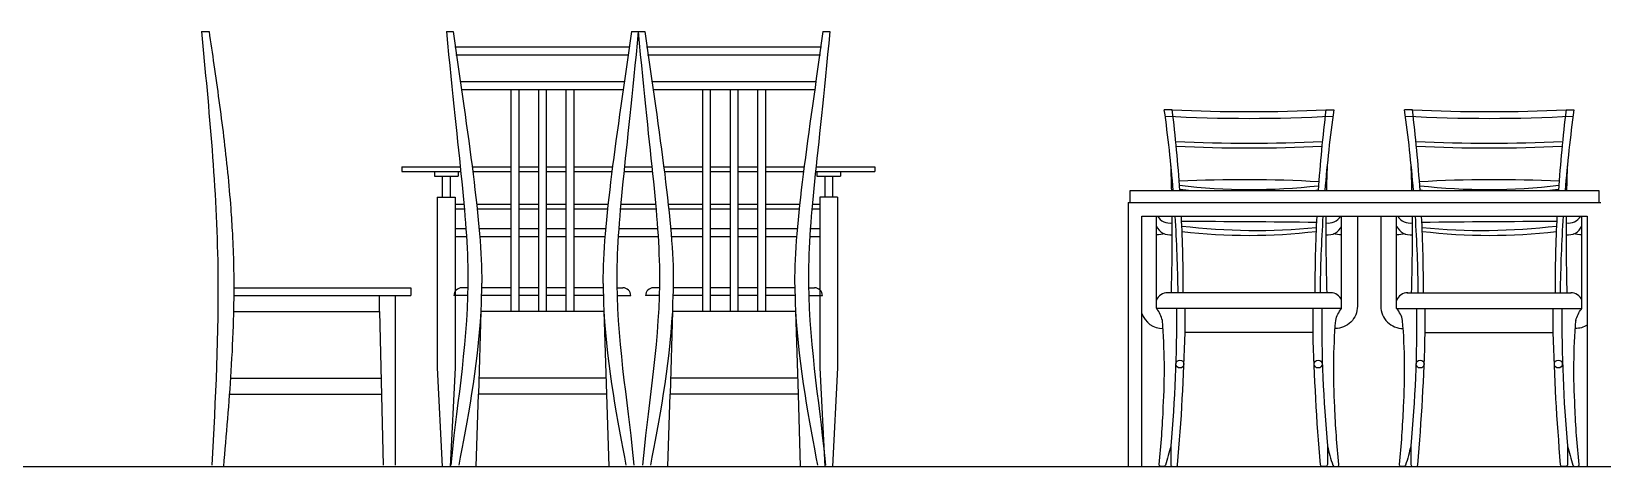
# Model space of a CAD drawing. Header units: millimetres. Extents: x 32599 to 52494, y 61995 to 71568.
# Drawn here: x 38853 to 42840, y 70289 to 71393 of the extents above; entities that cross this region are included whole.
import ezdxf

# ---------------------------------------------------------------- set-up
doc = ezdxf.new("R2010")
doc.units = ezdxf.units.MM
doc.layers.add('dwgmodels.com', color=4, linetype='Continuous')

msp = doc.modelspace()

# ---------------------------------------------------------------- linework, layer by layer
at = {"color": 18, "true_color": 0x000000}
for p, q in [((39284.6, 71392.6), (39304, 71392.6)), ((39906.6, 71392.6), (39923.9, 71392.6)), ((40375.7, 71392.6), (40410.2, 71392.6)), ((40862, 71392.6), (40879.3, 71392.6)), ((40371.9, 71353.1), (39927.7, 71353.1)), ((39930.5, 71333.1), (40369, 71333.1)), ((40858.2, 71353.1), (40414, 71353.1)), ((40416.8, 71333.1), (40855.3, 71333.1)), ((39941.9, 71265.4), (40357.7, 71265.4)), ((40428.2, 71265.4), (40844, 71265.4)), ((39944.8, 71245.4), (40354.8, 71245.4)), ((40069.8, 71245.4), (40069.8, 70682.6)), ((40089.8, 71245.4), (40089.8, 70682.6)), ((40139.8, 71245.4), (40139.8, 70682.6)), ((40159.8, 71245.4), (40159.8, 70682.6)), ((40209.8, 71245.4), (40209.8, 70682.6)), ((40229.8, 71245.4), (40229.8, 70682.6)), ((40431.1, 71245.4), (40841.1, 71245.4)), ((40556.1, 71245.4), (40556.1, 70682.6)), ((40576.1, 71245.4), (40576.1, 70682.6)), ((40626.1, 71245.4), (40626.1, 70682.6)), ((40646.1, 71245.4), (40646.1, 70682.6)), ((40696.1, 71245.4), (40696.1, 70682.6)), ((40716.1, 71245.4), (40716.1, 70682.6)), ((41748.2, 71194.2), (41728.2, 71194.2)), ((42138.2, 71194.2), (42158.2, 71194.2)), ((42357.8, 71194.2), (42337.8, 71194.2)), ((42747.8, 71194.2), (42767.8, 71194.2)), ((39793.3, 71049.2), (39793.3, 71037.2)), ((39793.3, 71049.2), (39941.5, 71049.2)), ((39793.3, 71037.2), (39942.7, 71037.2)), ((39875.8, 71037.2), (39875.8, 71025.2)), ((39875.8, 71025.2), (39935.8, 71025.2)), ((39895.8, 71025.2), (39895.8, 70972.6)), ((39915.8, 71025.2), (39915.8, 70972.6)), ((39935.8, 71037.2), (39935.8, 71025.2)), ((39971.7, 71049.2), (40069.8, 71049.2)), ((39973.2, 71037.2), (40069.8, 71037.2)), ((40089.8, 71049.2), (40139.8, 71049.2)), ((40089.8, 71037.2), (40139.8, 71037.2)), ((40159.8, 71049.2), (40209.8, 71049.2)), ((40159.8, 71037.2), (40209.8, 71037.2)), ((40229.8, 71049.2), (40327.9, 71049.2)), ((40229.8, 71037.2), (40326.4, 71037.2)), ((40356.9, 71037.2), (40429, 71037.2)), ((40358.1, 71049.2), (40427.8, 71049.2)), ((40458, 71049.2), (40556.1, 71049.2)), ((40459.5, 71037.2), (40556.1, 71037.2)), ((40576.1, 71049.2), (40626.1, 71049.2)), ((40576.1, 71037.2), (40626.1, 71037.2)), ((40646.1, 71049.2), (40696.1, 71049.2)), ((40646.1, 71037.2), (40696.1, 71037.2)), ((40716.1, 71049.2), (40814.2, 71049.2)), ((40716.1, 71037.2), (40812.7, 71037.2)), ((40843.2, 71037.2), (40993.3, 71037.2)), ((40844.4, 71049.2), (40993.3, 71049.2)), ((40846.5, 71037.2), (40846.5, 71025.2)), ((40846.5, 71025.2), (40906.5, 71025.2)), ((40866.5, 71025.2), (40866.5, 70972.6)), ((40886.5, 71025.2), (40886.5, 70972.6)), ((40906.5, 71037.2), (40906.5, 71025.2)), ((40993.3, 71049.2), (40993.3, 71037.2)), ((39883.3, 70972.6), (39928.3, 70972.6)), ((39883.3, 70972.6), (39883.3, 70539.2)), ((39928.3, 70972.6), (39928.3, 70539.2)), ((40899, 70972.6), (40854, 70972.6)), ((40854, 70972.6), (40854, 70539.2)), ((40899, 70972.6), (40899, 70539.2)), ((39928.3, 70954.6), (39950.8, 70954.6)), ((39928.3, 70942.6), (39951.9, 70942.6)), ((39983, 70954.6), (40069.8, 70954.6)), ((39984.3, 70942.6), (40069.8, 70942.6)), ((40089.8, 70954.6), (40139.8, 70954.6)), ((40089.8, 70942.6), (40139.8, 70942.6)), ((40159.8, 70954.6), (40209.8, 70954.6)), ((40159.8, 70942.6), (40209.8, 70942.6)), ((40229.8, 70954.6), (40316.6, 70954.6)), ((40229.8, 70942.6), (40315.3, 70942.6)), ((40347.7, 70942.6), (40438.2, 70942.6)), ((40348.7, 70954.6), (40437.2, 70954.6)), ((40469.3, 70954.6), (40556.1, 70954.6)), ((40470.6, 70942.6), (40556.1, 70942.6)), ((40576.1, 70954.6), (40626.1, 70954.6)), ((40576.1, 70942.6), (40626.1, 70942.6)), ((40646.1, 70954.6), (40696.1, 70954.6)), ((40646.1, 70942.6), (40696.1, 70942.6)), ((40716.1, 70954.6), (40802.9, 70954.6)), ((40716.1, 70942.6), (40801.6, 70942.6)), ((40834, 70942.6), (40854, 70942.6)), ((40835.1, 70954.6), (40854, 70954.6)), ((41636.2, 70959.2), (41636.2, 70289.2)), ((39928.3, 70892.6), (39955.9, 70892.6)), ((39989.2, 70892.6), (40069.8, 70892.6)), ((40089.8, 70892.6), (40139.8, 70892.6)), ((40159.8, 70892.6), (40209.8, 70892.6)), ((40229.8, 70892.6), (40310.4, 70892.6)), ((40343.7, 70892.6), (40442.2, 70892.6)), ((40475.5, 70892.6), (40556.1, 70892.6)), ((40576.1, 70892.6), (40626.1, 70892.6)), ((40646.1, 70892.6), (40696.1, 70892.6)), ((40716.1, 70892.6), (40796.7, 70892.6)), ((40830, 70892.6), (40854, 70892.6)), ((39928.3, 70872.6), (39957.3, 70872.6)), ((39990.9, 70872.6), (40069.8, 70872.6)), ((40089.8, 70872.6), (40139.8, 70872.6)), ((40159.8, 70872.6), (40209.8, 70872.6)), ((40229.8, 70872.6), (40308.7, 70872.6)), ((40342.3, 70872.6), (40443.6, 70872.6)), ((40477.2, 70872.6), (40556.1, 70872.6)), ((40576.1, 70872.6), (40626.1, 70872.6)), ((40646.1, 70872.6), (40696.1, 70872.6)), ((40716.1, 70872.6), (40795, 70872.6)), ((40828.7, 70872.6), (40854, 70872.6)), ((39366.3, 70742.6), (39816.3, 70742.6)), ((39816.3, 70742.6), (39816.3, 70722.6)), ((39960.5, 70742.6), (39945.5, 70742.6)), ((40069.8, 70742.6), (39995.5, 70742.6)), ((40139.8, 70742.6), (40089.8, 70742.6)), ((40209.8, 70742.6), (40159.8, 70742.6)), ((40304, 70742.6), (40229.8, 70742.6)), ((40339.1, 70742.6), (40354.1, 70742.6)), ((40446.8, 70742.6), (40431.8, 70742.6)), ((40556.1, 70742.6), (40481.9, 70742.6)), ((40626.1, 70742.6), (40576.1, 70742.6)), ((40696.1, 70742.6), (40646.1, 70742.6)), ((40790.4, 70742.6), (40716.1, 70742.6)), ((40825.4, 70742.6), (40840.4, 70742.6)), ((39366.3, 70722.6), (39816.3, 70722.6)), ((39736.3, 70682.6), (39736.3, 70722.6)), ((39776.3, 70722.6), (39776.3, 70292.6)), ((39960.5, 70722.6), (39925.5, 70722.6)), ((40069.8, 70722.6), (39994.8, 70722.6)), ((40139.8, 70722.6), (40089.8, 70722.6)), ((40209.8, 70722.6), (40159.8, 70722.6)), ((40304.7, 70722.6), (40229.8, 70722.6)), ((40339.1, 70722.6), (40374.1, 70722.6)), ((40446.8, 70722.6), (40411.8, 70722.6)), ((40556.1, 70722.6), (40481.2, 70722.6)), ((40626.1, 70722.6), (40576.1, 70722.6)), ((40696.1, 70722.6), (40646.1, 70722.6)), ((40791.1, 70722.6), (40716.1, 70722.6)), ((40825.4, 70722.6), (40860.4, 70722.6)), ((42151.4, 70729.7), (41735.1, 70729.7)), ((42344.6, 70729.7), (42761, 70729.7)), ((39366.3, 70682.6), (39736.3, 70682.6)), ((39736.3, 70682.6), (39746.3, 70292.6)), ((39993.4, 70682.6), (39988.2, 70473)), ((40306.2, 70682.6), (39993.4, 70682.6)), ((40306.2, 70682.6), (40312.6, 70473)), ((40479.7, 70682.6), (40474.5, 70473)), ((40792.5, 70682.6), (40479.7, 70682.6)), ((40792.5, 70682.6), (40798.9, 70473)), ((42178.2, 70689.7), (41708.2, 70689.7)), ((42317.8, 70689.7), (42787.8, 70689.7)), ((42105.7, 70629.2), (41780.8, 70629.2)), ((42390.3, 70629.2), (42715.3, 70629.2)), ((39883.3, 70539.2), (39895.8, 70289.2)), ((39928.3, 70539.2), (39915.8, 70289.2)), ((40854, 70539.2), (40866.5, 70289.2)), ((40899, 70539.2), (40886.5, 70289.2)), ((39358.3, 70513), (39740.7, 70513)), ((40311.4, 70513), (39989.2, 70513)), ((40797.7, 70513), (40475.5, 70513)), ((39355.5, 70473), (39741.7, 70473)), ((39987, 70473), (39981.4, 70289.2)), ((40312.6, 70473), (39988.2, 70473)), ((40312.6, 70473), (40318.2, 70289.2)), ((40473.3, 70473), (40467.7, 70289.2)), ((40798.9, 70473), (40474.5, 70473)), ((40798.9, 70473), (40804.5, 70289.2))]:
    msp.add_line(p, q, dxfattribs=at)
for points in [[(41641.2, 70959.2), (41641.2, 70989.2), (42831.2, 70989.2), (42831.2, 70959.2)], [(41636.2, 70959.2), (42836.2, 70959.2)], [(41671.2, 70289.2), (41671.2, 70924.2), (42801.2, 70924.2), (42801.2, 70289.2)], [(41708.2, 70691.1), (41708.2, 70924.2)], [(42178.2, 70689.7), (42178.2, 70924.2)], [(42317.8, 70689.7), (42317.8, 70924.2)], [(42787.8, 70691.1), (42787.8, 70924.2)]]:
    msp.add_lwpolyline(points, dxfattribs=at)
for points in [[(42218.2, 70924.2), (42218.2, 70695.7, -0.414214), (42161.7, 70639.2)], [(42277.8, 70924.2), (42277.8, 70695.7, 0.414214), (42334.3, 70639.2)], [(41671.2, 70677.7, 0.322247), (41724.8, 70639.2)], [(41758.8, 70689.7, -0.024987), (41744.6, 70341.5, -0.021613), (41730.8, 70292.6, -0.323696), (41726, 70289.2), (41720.2, 70289.2, -0.445932), (41715.2, 70294.7, 0.016403), (41725.7, 70440.7, 0.035265), (41723.2, 70659.7, 0.134624), (41708.9, 70688.5)], [(41744.6, 70341.5), (41744.6, 70294.2, 0.414214), (41749.6, 70289.2), (41757, 70289.2, 0.389019), (41762, 70293.7, 0.014876), (41780.8, 70629.2, 0.004338), (41780.8, 70689.7)], [(42142.3, 70341.5), (42141.9, 70294.2, -0.414214), (42136.9, 70289.2), (42129.5, 70289.2, -0.389019), (42124.5, 70293.7, -0.014876), (42105.7, 70629.2, -0.004338), (42105.7, 70689.7)], [(42127.7, 70689.7, 0.024986), (42142.3, 70341.5, 0.021659), (42155.7, 70292.6, 0.323696), (42160.4, 70289.2), (42166.3, 70289.2, 0.445932), (42171.2, 70294.7, -0.016403), (42160.8, 70440.7, -0.035265), (42163.2, 70659.7, -0.131966), (42178.2, 70689.7)], [(42368.3, 70689.7, -0.024986), (42353.8, 70341.5, -0.021659), (42340.3, 70292.6, -0.323696), (42335.6, 70289.2), (42329.8, 70289.2, -0.445932), (42324.8, 70294.7, 0.016403), (42335.3, 70440.7, 0.035265), (42332.8, 70659.7, 0.131966), (42317.8, 70689.7)], [(42353.8, 70341.5), (42354.2, 70294.2, 0.414214), (42359.2, 70289.2), (42366.6, 70289.2, 0.389019), (42371.6, 70293.7, 0.014876), (42390.3, 70629.2, 0.004338), (42390.3, 70689.7)], [(42751.4, 70341.5), (42751.4, 70294.2, -0.414214), (42746.4, 70289.2), (42739, 70289.2, -0.389019), (42734, 70293.7, -0.014876), (42715.3, 70629.2, -0.004338), (42715.2, 70689.7)], [(42737.2, 70689.7, 0.024987), (42751.4, 70341.5, 0.021613), (42765.3, 70292.6, 0.323696), (42770, 70289.2), (42775.8, 70289.2, 0.445932), (42780.8, 70294.7, -0.016403), (42770.3, 70440.7, -0.035265), (42772.8, 70659.7, -0.134624), (42787.1, 70688.5)], [(42801.2, 70647.7, -0.140355), (42771.3, 70639.2)]]:
    msp.add_lwpolyline(points, format="xyb", dxfattribs=at)
for centre in [(41767.9, 70549.2), (42118.6, 70549.2), (42377.5, 70549.2), (42728.1, 70549.2)]:
    msp.add_circle(centre, 10.1, dxfattribs=at)
for centre, radius, start, end in [((38058.5, 70684.1), 3705, 4.7233, 7.9133), ((41943.2, 74977.2), 3805, 266.7939, 273.2061), ((41943.2, 74994.2), 3805, 267.0624, 272.9376), ((38001.5, 70735.2), 3774.8, 3.8575, 6.9835), ((45885, 70735.2), 3774.8, 173.0165, 176.1425), ((45828, 70684.1), 3705, 172.0867, 175.2767), ((38668.1, 70684.1), 3705, 4.7233, 7.9133), ((42552.8, 74977.2), 3805, 266.7939, 273.2061), ((42552.8, 74994.2), 3805, 267.0624, 272.9376), ((38611, 70735.2), 3774.8, 3.8575, 6.9835), ((46494.6, 70735.2), 3774.8, 173.0165, 176.1425), ((46437.5, 70684.1), 3705, 172.0867, 175.2767), ((41943.2, 74914.2), 3805, 267.1978, 272.8022), ((41943.2, 74914.2), 3817, 267.2246, 272.7754), ((42552.8, 74914.2), 3805, 267.1978, 272.8022), ((42552.8, 74914.2), 3817, 267.2246, 272.7754), ((36763.8, 70875.3), 4984.5, 1.3084, 2.0257), ((47122.7, 70875.3), 4984.5, 177.9743, 178.6916), ((37373.4, 70875.3), 4984.5, 1.3084, 2.0257), ((47732.2, 70875.3), 4984.5, 177.9743, 178.6916), ((41931.4, 67726.4), 3290.3, 86.7076, 92.8801), ((42564.7, 67726.4), 3290.3, 87.1199, 93.2924), ((41947.9, 72521.5), 1529.8, 263.1989, 276.4444), ((41953.1, 72382.8), 1402.3, 262.3916, 263.6235), ((41953.1, 72382.8), 1402.3, 276.3765, 276.7884), ((42548.1, 72521.5), 1529.8, 263.5556, 276.8011), ((42542.9, 72382.8), 1402.3, 263.2116, 263.6235), ((42542.9, 72382.8), 1402.3, 276.3765, 277.6084), ((41742.7, 70914.3), 37.6, 203.7481, 278.6625), ((41742.6, 70944.3), 37.6, 212.4029, 278.6625), ((36763.8, 70875.3), 4984.5, 358.3257, 0.5611), ((38058.5, 70684.1), 3705, 0.7056, 3.7154), ((38001.5, 70735.2), 3774.8, 359.9164, 2.8692), ((41778.4, 47360.2), 23550.2, 89.18291, 90.01505), ((41959.5, 72451.9), 1563.9, 263.1378, 275.6556), ((45885, 70735.2), 3774.8, 177.1308, 180.0836), ((45828, 70684.1), 3705, 176.2846, 179.2944), ((47122.7, 70875.3), 4984.5, 179.4389, 181.6743), ((42143.8, 70914.3), 37.6, 261.3375, 336.2519), ((42143.9, 70944.3), 37.6, 261.3375, 327.5971), ((42352.3, 70914.3), 37.6, 203.7481, 278.6625), ((42352.2, 70944.3), 37.6, 212.4029, 278.6625), ((37373.4, 70875.3), 4984.5, 358.3257, 0.5611), ((38668.1, 70684.1), 3705, 0.7056, 3.7154), ((38611, 70735.2), 3774.8, 359.9164, 2.8692), ((42717.7, 47360.2), 23550.2, 89.98495, 90.81709), ((42536.5, 72451.9), 1563.9, 264.3444, 276.8622), ((46494.6, 70735.2), 3774.8, 177.1308, 180.0836), ((46437.5, 70684.1), 3705, 176.2846, 179.2944), ((47732.2, 70875.3), 4984.5, 179.4389, 181.6743), ((42753.3, 70914.3), 37.6, 261.3375, 336.2519), ((42753.4, 70944.3), 37.6, 261.3375, 327.5971), ((41846.9, 69783.2), 1102.1, 96.098, 97.228), ((41942.9, 72333.2), 1457.7, 263.3164, 276.7102), ((42039.6, 69783.2), 1102.1, 82.772, 83.902), ((42456.4, 69783.2), 1102.1, 96.098, 97.228), ((42553.1, 72333.2), 1457.7, 263.2898, 276.6836), ((42649.1, 69783.2), 1102.1, 82.772, 83.902), ((39945.5, 70722.6), 20, 90, 180), ((40354.1, 70722.6), 20, 0, 90), ((40431.8, 70722.6), 20, 90, 180), ((40840.4, 70722.6), 20, 0, 90), ((41735.8, 70700.2), 29.5, 88.6623, 159.0224), ((42150.7, 70700.2), 29.5, 20.9776, 91.3377), ((42345.3, 70700.2), 29.5, 88.6623, 159.0224), ((42760.3, 70700.2), 29.5, 20.9776, 91.3377), ((41713.2, 70691.1), 5, 180, 210.0015), ((41718.2, 70659.3), 5, 4.6865, 15.16), ((42777.8, 70659.3), 5, 164.84, 175.3135), ((42782.8, 70691.1), 5, 329.9985, 0)]:
    msp.add_arc(centre, radius, start, end, dxfattribs=at)
msp.add_spline([(39284.6, 71392.6), (39326.3, 70792.6), (39311.1, 70292.6)], degree=3, dxfattribs=at)
for points, knots in [([(39304, 71392.6), (39308.1, 71364.4), (39312.3, 71336.2), (39325.1, 71247.6), (39333.5, 71187.1), (39348.2, 71065.6), (39354.5, 71004.7), (39360.7, 70922.3), (39362, 70900.9), (39364.1, 70862.3), (39364.8, 70845), (39365.8, 70816.7), (39366.1, 70805.7), (39366.7, 70772.7), (39366.8, 70750.7), (39366.6, 70706.7), (39366.2, 70684.7), (39364.3, 70618.9), (39362.2, 70575.1), (39354.5, 70450.3), (39347.5, 70369.6), (39340.5, 70289.2)], [5.869508, 5.869508, 5.869508, 5.869508, 90.928361, 90.928361, 272.785084, 272.785084, 454.641807, 454.641807, 518.162111, 518.162111, 569.374646, 569.374646, 601.954788, 601.954788, 667.11507, 667.11507, 732.275353, 732.275353, 862.595919, 862.595919, 1103.927221, 1103.927221, 1103.927221, 1103.927221]), ([(39906.6, 71392.6), (39935.7, 71070.3), (39989.1, 70761.1), (39928.8, 70419), (39917.7, 70292.6)], [50.091942, 50.091942, 50.091942, 50.091942, 569.827641, 1083.409289, 1083.409289, 1083.409289, 1083.409289]), ([(39923.9, 71392.6), (39960.1, 71134.7), (39998.3, 70891.4), (39995.8, 70748.1), (39993.4, 70682.6)], [1.663443, 1.663443, 1.663443, 1.663443, 569.827641, 586.468767, 586.468767, 586.468767, 586.468767]), ([(40375.7, 71392.6), (40339.5, 71134.7), (40301.3, 70891.4), (40303.8, 70748.1), (40306.2, 70682.6)], [1.663443, 1.663443, 1.663443, 1.663443, 569.827641, 586.468767, 586.468767, 586.468767, 586.468767]), ([(40393, 71392.6), (40363.9, 71070.3), (40310.5, 70761.1), (40370.8, 70419), (40381.9, 70292.6)], [50.091942, 50.091942, 50.091942, 50.091942, 569.827641, 1083.409289, 1083.409289, 1083.409289, 1083.409289]), ([(40393, 71392.6), (40422, 71070.3), (40475.4, 70761.1), (40415.1, 70419), (40404, 70292.6)], [50.091942, 50.091942, 50.091942, 50.091942, 569.827641, 1083.409289, 1083.409289, 1083.409289, 1083.409289]), ([(40410.2, 71392.6), (40446.4, 71134.7), (40484.6, 70891.4), (40482.1, 70748.1), (40479.7, 70682.6)], [1.663443, 1.663443, 1.663443, 1.663443, 569.827641, 586.468767, 586.468767, 586.468767, 586.468767]), ([(40862, 71392.6), (40825.8, 71134.7), (40787.6, 70891.4), (40790.1, 70748.1), (40792.5, 70682.6)], [1.663443, 1.663443, 1.663443, 1.663443, 569.827641, 586.468767, 586.468767, 586.468767, 586.468767]), ([(40879.3, 71392.6), (40850.2, 71070.3), (40796.8, 70761.1), (40857.1, 70419), (40868.2, 70292.6)], [50.091942, 50.091942, 50.091942, 50.091942, 569.827641, 1083.409289, 1083.409289, 1083.409289, 1083.409289])]:
    msp.add_open_spline(points, degree=3, knots=knots, dxfattribs=at)
for points in [[(39993.4, 70682.6), (39985.1, 70539.2), (39958.5, 70400.5), (39937.7, 70292.6)], [(40306.2, 70682.6), (40314.5, 70539.2), (40341.1, 70400.5), (40361.9, 70292.6)], [(40479.7, 70682.6), (40471.4, 70539.2), (40444.8, 70400.5), (40424.1, 70292.6)], [(40792.5, 70682.6), (40800.8, 70539.2), (40827.4, 70400.5), (40848.2, 70292.6)]]:
    msp.add_open_spline(points, degree=3, dxfattribs=at)
at = {"layer": 'dwgmodels.com', "color": 7}
msp.add_line((32663.3, 70289.2), (52494, 70289.2), dxfattribs=at)

doc.saveas('drawing.dxf')
